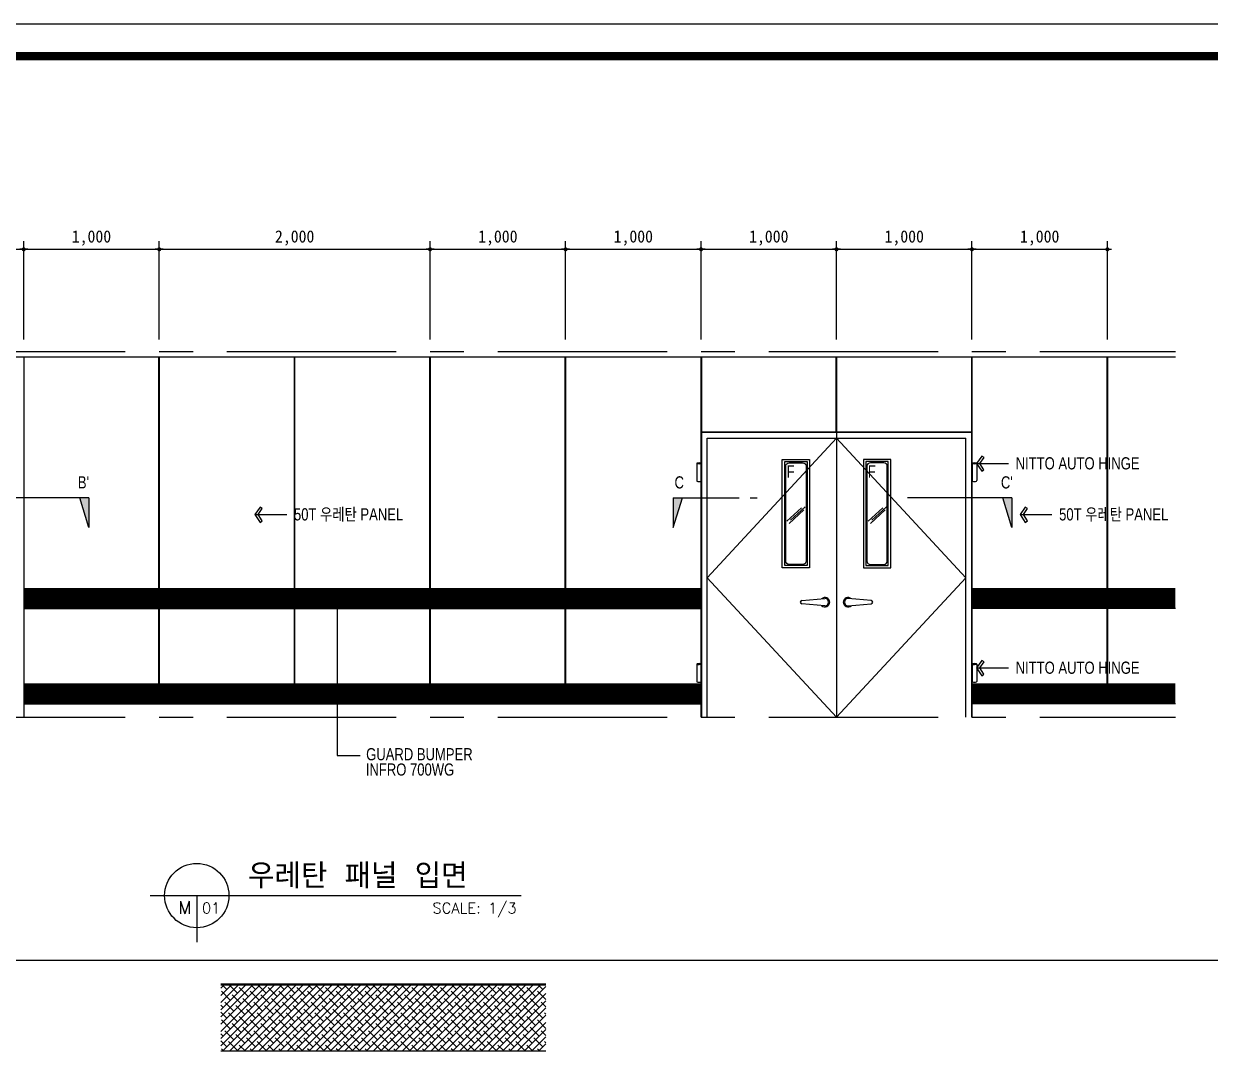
# Model space of a CAD drawing. Header units: millimetres. Extents: x 761574 to 813627, y -447408 to -384263.
# Drawn here: x 811608 to 812484, y -385022 to -384263 of the extents above; entities that cross this region are included whole.
import ezdxf
from ezdxf.enums import TextEntityAlignment as Align

# ---------------------------------------------------------------- set-up
doc = ezdxf.new("R2010")
doc.units = ezdxf.units.MM
doc.header["$LTSCALE"] = 500
doc.header["$PDMODE"] = 2
doc.linetypes.add('CEN', pattern=[62, 60, -1, 0, -1])
doc.linetypes.add('CENTER', pattern=[2, 1.25, -0.25, 0.25, -0.25])
doc.layers.get('Defpoints').update_dxf_attribs({"color": 8})
for name, color, linetype in [('1', 1, 'CENTER'), ('4', 4, 'Continuous'), ('CEN', 1, 'CEN'), ('D', 4, 'Continuous'), ('DIM', 7, 'Continuous'), ('DM', 4, 'Continuous'), ('E', 11, 'Continuous'), ('FIN', 6, 'Continuous'), ('FORM', 7, 'Continuous'), ('SYM-1', 6, 'Continuous'), ('TEXT', 7, 'Continuous'), ('TEXT1', 2, 'Continuous'), ('가이드범퍼', 252, 'Continuous'), ('마감', 8, 'Continuous'), ('크린판넬', 4, 'Continuous')]:
    doc.layers.add(name, color=color, linetype=linetype)
doc.styles.add('GHD', font='simple.shx', dxfattribs={"bigfont": 'whgtxt.shx'})
doc.styles.add('SIM', font='simplex')
doc.styles.add('글씨1', font='stylu.ttf')
doc.styles.add('돋움', font='')
doc.styles.get('돋움').set_extended_font_data('DotumChe')
doc.dimstyles.new('DIM270', dxfattribs={"dimscale": 3, "dimtxt": 3, "dimasz": 1, "dimexe": 2, "dimexo": 3, "dimgap": 1, "dimtad": 1, "dimtoh": 1, "dimdec": 0, "dimzin": 9, "dimdsep": 46, "dimtxsty": '돋움', "dimblk": 'dots', "dimcen": 0, "dimclrt": 3, "dimadec": 0, "dimazin": 0, "dimtm": 1e-09, "dimtfac": 1, "dimtdec": 0, "dimtix": 1, "dimtmove": 2, "dimatfit": 3, "dimldrblk": 'dots', "dimfxl": 0, "dimtolj": 1, "dimtzin": 0, "dimarcsym": 0})

# ---------------------------------------------------------------- blocks, each defined once
blk = doc.blocks.new('form')
at = {"layer": 'FORM', "color": 3}
blk.add_lwpolyline([(0, 562.79), (792.83, 562.79), (792.83, 0), (0, 0)], close=True, dxfattribs=at)
at = {"layer": 'FORM', "color": 2, "const_width": 1.94}
blk.add_lwpolyline([(12.48, 6.47), (12.48, 555.28), (781.78, 555.28), (781.78, 6.47)], close=True, dxfattribs=at)
blk = doc.blocks.new('dots')
blk.add_line((-1, 0), (1, 0))
at = {"const_width": 0.5}
blk.add_lwpolyline([(-0.25, 0, 1), (0.25, 0, 1)], format="xyb", close=True, dxfattribs=at)
blk = doc.blocks.new('*D21')
at = {"layer": 'Defpoints', "color": 0}
for p in [(811607.79, -384429.9), (811507.79, -384505.4), (811607.79, -384505.4)]:
    blk.add_point(p, dxfattribs=at)
at = {"layer": 'DIM', "color": 0, "lineweight": -2}
for p, q in [((811507.79, -384496.4), (811507.79, -384423.9)), ((811607.79, -384496.4), (811607.79, -384423.9)), ((811510.79, -384429.9), (811604.79, -384429.9))]:
    blk.add_line(p, q, dxfattribs=at)
at = {"layer": 'DIM', "color": 0, "lineweight": -2, "xscale": 3, "yscale": 3, "zscale": 3, "rotation": 180}
blk.add_blockref('dots', (811507.79, -384429.9), dxfattribs=at)
at = {"layer": 'DIM', "color": 0, "lineweight": -2, "xscale": 3, "yscale": 3, "zscale": 3}
blk.add_blockref('dots', (811607.79, -384429.9), dxfattribs=at)
at = {"layer": 'DIM', "color": 3, "insert": (811557.79, -384421.55), "char_height": 9, "attachment_point": 5, "style": '돋움'}
blk.add_mtext('\\A1;1,000', dxfattribs=at)
blk = doc.blocks.new('*D22')
at = {"layer": 'Defpoints', "color": 0}
for p in [(811707.79, -384429.9), (811607.79, -384505.4), (811707.79, -384505.4)]:
    blk.add_point(p, dxfattribs=at)
at = {"layer": 'DIM', "color": 0, "lineweight": -2}
for p, q in [((811607.79, -384496.4), (811607.79, -384423.9)), ((811707.79, -384496.4), (811707.79, -384423.9)), ((811610.79, -384429.9), (811704.79, -384429.9))]:
    blk.add_line(p, q, dxfattribs=at)
at = {"layer": 'DIM', "color": 0, "lineweight": -2, "xscale": 3, "yscale": 3, "zscale": 3, "rotation": 180}
blk.add_blockref('dots', (811607.79, -384429.9), dxfattribs=at)
at = {"layer": 'DIM', "color": 0, "lineweight": -2, "xscale": 3, "yscale": 3, "zscale": 3}
blk.add_blockref('dots', (811707.79, -384429.9), dxfattribs=at)
at = {"layer": 'DIM', "color": 3, "insert": (811657.79, -384421.55), "char_height": 9, "attachment_point": 5, "style": '돋움'}
blk.add_mtext('\\A1;1,000', dxfattribs=at)
blk = doc.blocks.new('*D23')
at = {"layer": 'Defpoints', "color": 0}
for p in [(811907.79, -384429.9), (811907.79, -384496.4), (811707.79, -384505.4)]:
    blk.add_point(p, dxfattribs=at)
at = {"layer": 'DIM', "color": 0, "lineweight": -2}
for p, q in [((811707.79, -384496.4), (811707.79, -384423.9)), ((811907.79, -384487.4), (811907.79, -384423.9)), ((811710.79, -384429.9), (811904.79, -384429.9))]:
    blk.add_line(p, q, dxfattribs=at)
at = {"layer": 'DIM', "color": 0, "lineweight": -2, "xscale": 3, "yscale": 3, "zscale": 3, "rotation": 180}
blk.add_blockref('dots', (811707.79, -384429.9), dxfattribs=at)
at = {"layer": 'DIM', "color": 0, "lineweight": -2, "xscale": 3, "yscale": 3, "zscale": 3}
blk.add_blockref('dots', (811907.79, -384429.9), dxfattribs=at)
at = {"layer": 'DIM', "color": 3, "insert": (811807.79, -384421.55), "char_height": 9, "attachment_point": 5, "style": '돋움'}
blk.add_mtext('\\A1;2,000', dxfattribs=at)
blk = doc.blocks.new('*D24')
at = {"layer": 'Defpoints', "color": 0}
for p in [(812007.79, -384429.9), (811907.79, -384505.4), (812007.79, -384505.4)]:
    blk.add_point(p, dxfattribs=at)
at = {"layer": 'DIM', "color": 0, "lineweight": -2}
for p, q in [((811907.79, -384496.4), (811907.79, -384423.9)), ((812007.79, -384496.4), (812007.79, -384423.9)), ((811910.79, -384429.9), (812004.79, -384429.9))]:
    blk.add_line(p, q, dxfattribs=at)
at = {"layer": 'DIM', "color": 0, "lineweight": -2, "xscale": 3, "yscale": 3, "zscale": 3, "rotation": 180}
blk.add_blockref('dots', (811907.79, -384429.9), dxfattribs=at)
at = {"layer": 'DIM', "color": 0, "lineweight": -2, "xscale": 3, "yscale": 3, "zscale": 3}
blk.add_blockref('dots', (812007.79, -384429.9), dxfattribs=at)
at = {"layer": 'DIM', "color": 3, "insert": (811957.79, -384421.55), "char_height": 9, "attachment_point": 5, "style": '돋움'}
blk.add_mtext('\\A1;1,000', dxfattribs=at)
blk = doc.blocks.new('*D25')
at = {"layer": 'Defpoints', "color": 0}
for p in [(812107.79, -384429.9), (812007.79, -384505.4), (812107.79, -384505.4)]:
    blk.add_point(p, dxfattribs=at)
at = {"layer": 'DIM', "color": 0, "lineweight": -2}
for p, q in [((812007.79, -384496.4), (812007.79, -384423.9)), ((812107.79, -384496.4), (812107.79, -384423.9)), ((812010.79, -384429.9), (812104.79, -384429.9))]:
    blk.add_line(p, q, dxfattribs=at)
at = {"layer": 'DIM', "color": 0, "lineweight": -2, "xscale": 3, "yscale": 3, "zscale": 3, "rotation": 180}
blk.add_blockref('dots', (812007.79, -384429.9), dxfattribs=at)
at = {"layer": 'DIM', "color": 0, "lineweight": -2, "xscale": 3, "yscale": 3, "zscale": 3}
blk.add_blockref('dots', (812107.79, -384429.9), dxfattribs=at)
at = {"layer": 'DIM', "color": 3, "insert": (812057.79, -384421.55), "char_height": 9, "attachment_point": 5, "style": '돋움'}
blk.add_mtext('\\A1;1,000', dxfattribs=at)
blk = doc.blocks.new('*D26')
at = {"layer": 'Defpoints', "color": 0}
for p in [(812207.79, -384429.9), (812107.79, -384505.4), (812207.79, -384505.4)]:
    blk.add_point(p, dxfattribs=at)
at = {"layer": 'DIM', "color": 0, "lineweight": -2}
for p, q in [((812107.79, -384496.4), (812107.79, -384423.9)), ((812207.79, -384496.4), (812207.79, -384423.9)), ((812110.79, -384429.9), (812204.79, -384429.9))]:
    blk.add_line(p, q, dxfattribs=at)
at = {"layer": 'DIM', "color": 0, "lineweight": -2, "xscale": 3, "yscale": 3, "zscale": 3, "rotation": 180}
blk.add_blockref('dots', (812107.79, -384429.9), dxfattribs=at)
at = {"layer": 'DIM', "color": 0, "lineweight": -2, "xscale": 3, "yscale": 3, "zscale": 3}
blk.add_blockref('dots', (812207.79, -384429.9), dxfattribs=at)
at = {"layer": 'DIM', "color": 3, "insert": (812157.79, -384421.55), "char_height": 9, "attachment_point": 5, "style": '돋움'}
blk.add_mtext('\\A1;1,000', dxfattribs=at)
blk = doc.blocks.new('*D27')
at = {"layer": 'Defpoints', "color": 0}
for p in [(812307.79, -384429.9), (812207.79, -384505.4), (812307.79, -384505.4)]:
    blk.add_point(p, dxfattribs=at)
at = {"layer": 'DIM', "color": 0, "lineweight": -2}
for p, q in [((812207.79, -384496.4), (812207.79, -384423.9)), ((812307.79, -384496.4), (812307.79, -384423.9)), ((812210.79, -384429.9), (812304.79, -384429.9))]:
    blk.add_line(p, q, dxfattribs=at)
at = {"layer": 'DIM', "color": 0, "lineweight": -2, "xscale": 3, "yscale": 3, "zscale": 3, "rotation": 180}
blk.add_blockref('dots', (812207.79, -384429.9), dxfattribs=at)
at = {"layer": 'DIM', "color": 0, "lineweight": -2, "xscale": 3, "yscale": 3, "zscale": 3}
blk.add_blockref('dots', (812307.79, -384429.9), dxfattribs=at)
at = {"layer": 'DIM', "color": 3, "insert": (812257.79, -384421.55), "char_height": 9, "attachment_point": 5, "style": '돋움'}
blk.add_mtext('\\A1;1,000', dxfattribs=at)
blk = doc.blocks.new('*D28')
at = {"layer": 'Defpoints', "color": 0}
for p in [(812407.79, -384429.9), (812307.79, -384505.4), (812407.79, -384505.4)]:
    blk.add_point(p, dxfattribs=at)
at = {"layer": 'DIM', "color": 0, "lineweight": -2}
for p, q in [((812307.79, -384496.4), (812307.79, -384423.9)), ((812407.79, -384496.4), (812407.79, -384423.9)), ((812310.79, -384429.9), (812404.79, -384429.9))]:
    blk.add_line(p, q, dxfattribs=at)
at = {"layer": 'DIM', "color": 0, "lineweight": -2, "xscale": 3, "yscale": 3, "zscale": 3, "rotation": 180}
blk.add_blockref('dots', (812307.79, -384429.9), dxfattribs=at)
at = {"layer": 'DIM', "color": 0, "lineweight": -2, "xscale": 3, "yscale": 3, "zscale": 3}
blk.add_blockref('dots', (812407.79, -384429.9), dxfattribs=at)
at = {"layer": 'DIM', "color": 3, "insert": (812357.79, -384421.55), "char_height": 9, "attachment_point": 5, "style": '돋움'}
blk.add_mtext('\\A1;1,000', dxfattribs=at)

msp = doc.modelspace()

# ---------------------------------------------------------------- hatches: boundary and pattern name
at = {"layer": 'DM'}
h = msp.add_hatch(dxfattribs=at)
h.set_pattern_fill('ANSI38', color=33, scale=30, style=0)
h.set_pattern_definition([(45, (787921.962, -360223.159), (-2.65165043, 2.65165043), []), (135, (787921.962, -360223.159), (-7.9549513, 2.65165043), [9.375, -5.625])])
h.paths.add_polyline_path([(811753.23, -384972.85), (811753.23, -385021.65), (811993.23, -385021.65), (811993.23, -384972.85)])

# ---------------------------------------------------------------- linework, layer by layer
for p, q in [((811357.79, -384509.2), (812457.99, -384509.2)), ((812182.2, -384689.26), (812199.27, -384687.72)), ((812233.37, -384689.26), (812216.3, -384687.72)), ((811607.99, -384694.97), (812107.99, -384694.97)), ((812199.27, -384693.08), (812182.2, -384691.53)), ((812216.3, -384693.08), (812233.37, -384691.53)), ((812457.99, -384694.97), (812307.99, -384694.97)), ((811607.99, -384765.4), (812107.99, -384765.4)), ((812457.99, -384765.4), (812307.99, -384765.4)), ((811753.23, -384972.25), (811993.23, -384972.25)), ((811753.23, -384972.85), (811993.23, -384972.85)), ((811753.23, -385021.65), (811993.23, -385021.65))]:
    msp.add_line(p, q)
at = {"color": 0}
msp.add_line((811131.91, -384954.77), (813340.53, -384954.77), dxfattribs=at)
for centre, radius, start, end in [((812182.2, -384690.4), 1.13, 90, 270), ((812199.27, -384690.4), 3.5, 224.48767, 135.51233), ((812199.27, -384690.4), 2.68, 270, 90), ((812216.3, -384690.4), 3.5, 44.48767, 315.51233), ((812216.3, -384690.4), 2.68, 90, 270), ((812233.37, -384690.4), 1.13, 270, 90)]:
    msp.add_arc(centre, radius, start, end)
at = {"layer": '1', "color": 2, "ltscale": 0.2}
for p, q in [((811357.79, -384505.4), (812457.99, -384505.4)), ((811357.79, -384775.4), (812457.99, -384775.4))]:
    msp.add_line(p, q, dxfattribs=at)
at = {"layer": '4'}
for points in [[(812167.79, -384665), (812167.79, -384585), (812187.79, -384585), (812187.79, -384665)], [(812247.79, -384665), (812247.79, -384585), (812227.79, -384585), (812227.79, -384665)]]:
    msp.add_lwpolyline(points, close=True, dxfattribs=at)
at = {"layer": 'CEN'}
for p, q in [((812173.74, -384629.93), (812184.63, -384619.93)), ((812233.76, -384629.93), (812244.65, -384619.93)), ((812171.03, -384630.71), (812181.92, -384620.71)), ((812172.88, -384632.22), (812183.77, -384622.22)), ((812231.05, -384630.71), (812241.94, -384620.71)), ((812232.9, -384632.22), (812243.79, -384622.22))]:
    msp.add_line(p, q, dxfattribs=at)
at = {"layer": 'D', "color": 1, "linetype": 'CENTER'}
for p, q in [((812207.79, -384569.3), (812112.29, -384672.35)), ((812303.29, -384672.35), (812207.79, -384569.3)), ((812112.29, -384672.35), (812207.79, -384775.4)), ((812207.79, -384775.4), (812303.29, -384672.35))]:
    msp.add_line(p, q, dxfattribs=at)
at = {"layer": 'E'}
for p, q in [((811607.99, -384775.4), (811607.99, -384509.2)), ((811707.59, -384765.4), (811707.59, -384509.2)), ((811707.99, -384765.4), (811707.99, -384509.2)), ((811807.59, -384765.4), (811807.59, -384509.2)), ((811807.99, -384765.4), (811807.99, -384509.2)), ((811907.59, -384765.4), (811907.59, -384509.2)), ((811907.99, -384765.4), (811907.99, -384509.2)), ((812007.59, -384765.4), (812007.59, -384509.2)), ((812007.99, -384765.4), (812007.99, -384509.2)), ((812107.99, -384775.4), (812107.99, -384509.2)), ((812108.39, -384775.4), (812108.39, -384509.2)), ((812207.59, -384564.6), (812207.59, -384509.2)), ((812207.99, -384564.6), (812207.99, -384509.2)), ((812307.59, -384775.4), (812307.59, -384509.2)), ((812307.99, -384775.4), (812307.99, -384509.2)), ((812407.59, -384765.4), (812407.59, -384509.2)), ((812407.99, -384765.4), (812407.99, -384509.2)), ((812107.99, -384564.6), (812207.59, -384564.6)), ((812107.99, -384565), (812307.59, -384565)), ((812207.79, -384565), (812207.79, -384775.4)), ((812207.99, -384564.6), (812307.59, -384564.6)), ((812112.29, -384775.4), (812112.29, -384569.3)), ((812112.29, -384569.3), (812303.29, -384569.3)), ((812303.29, -384775.4), (812303.29, -384569.3))]:
    msp.add_line(p, q, dxfattribs=at)
at = {"layer": 'FIN'}
for points in [[(812185.29, -384590), (812185.29, -384660, -0.414214), (812182.79, -384662.5), (812172.79, -384662.5, -0.414214), (812170.29, -384660), (812170.29, -384590, -0.414214), (812172.79, -384587.5), (812182.79, -384587.5, -0.414214)], [(812230.29, -384590), (812230.29, -384660, 0.414214), (812232.79, -384662.5), (812242.79, -384662.5, 0.414214), (812245.29, -384660), (812245.29, -384590, 0.414214), (812242.79, -384587.5), (812232.79, -384587.5, 0.414214)]]:
    msp.add_lwpolyline(points, format="xyb", close=True, dxfattribs=at)
at = {"layer": 'FORM', "color": 3}
for p, q in [((811701.23, -384907), (811974.96, -384907)), ((811735.55, -384907), (811735.55, -384941.32))]:
    msp.add_line(p, q, dxfattribs=at)
msp.add_circle((811735.55, -384907), 23.76, dxfattribs=at)
at = {"layer": 'SYM-1', "linetype": 'ByBlock'}
for p, q in [((811655.9, -384613.37), (811578.87, -384613.37)), ((811655.9, -384635.35), (811649.12, -384613.37)), ((811655.9, -384613.37), (811655.9, -384635.35)), ((812087.26, -384613.37), (812135.84, -384613.37)), ((812087.26, -384635.35), (812094.04, -384613.37)), ((812087.26, -384613.37), (812087.26, -384635.35)), ((812144.15, -384613.37), (812149.27, -384613.37)), ((812337.33, -384613.37), (812260.3, -384613.37)), ((812337.33, -384635.35), (812330.55, -384613.37)), ((812337.33, -384613.37), (812337.33, -384635.35))]:
    msp.add_line(p, q, dxfattribs=at)
for points in [[(811655.9, -384635.35), (811649.12, -384613.37), (811655.9, -384613.37)], [(812087.26, -384635.35), (812094.04, -384613.37), (812087.26, -384613.37)], [(812337.33, -384635.35), (812330.55, -384613.37), (812337.33, -384613.37)]]:
    msp.add_solid(points, dxfattribs=at)
at = {"layer": 'TEXT', "color": 7}
for points in [[(812316.67, -384592.7), (812313.66, -384588.08), (812316.68, -384583.63), (812315.02, -384582.51), (812311.25, -384588.05), (812314.99, -384593.79)], [(811783.9, -384630.38), (811780.89, -384625.75), (811783.91, -384621.31), (811782.26, -384620.18), (811778.49, -384625.73), (811782.23, -384631.47)], [(812348.73, -384630.38), (812345.72, -384625.75), (812348.74, -384621.31), (812347.09, -384620.18), (812343.32, -384625.73), (812347.06, -384631.47)], [(811843.74, -384693.62), (811839.12, -384690.6), (811834.67, -384693.63), (811833.55, -384691.97), (811839.09, -384688.2), (811844.83, -384691.94)], [(812316.67, -384743.58), (812313.66, -384738.96), (812316.68, -384734.52), (812315.02, -384733.39), (812311.25, -384738.93), (812314.99, -384744.67)], [(811843.74, -384763.64), (811839.12, -384760.63), (811834.67, -384763.65), (811833.55, -384762), (811839.09, -384758.23), (811844.83, -384761.97)]]:
    msp.add_lwpolyline(points, close=True, dxfattribs=at)
for points in [[(812311.25, -384588.05), (812334.71, -384588.05), (812334.71, -384588.05)], [(811778.49, -384625.73), (811801.94, -384625.73), (811801.94, -384625.73)], [(812343.32, -384625.73), (812366.77, -384625.73), (812366.77, -384625.73)], [(811839.09, -384687.14), (811839.09, -384803.63), (811856.14, -384803.63)], [(812311.25, -384738.93), (812334.71, -384738.93), (812334.71, -384738.93)]]:
    msp.add_lwpolyline(points, dxfattribs=at)
at = {"layer": '가이드범퍼', "color": 254, "const_width": 15}
for points in [[(811607.99, -384687.47), (812107.99, -384687.47)], [(812307.99, -384687.47), (812457.99, -384687.47)], [(811607.99, -384757.9), (812107.99, -384757.9)], [(812307.99, -384757.9), (812457.99, -384757.9)]]:
    msp.add_lwpolyline(points, dxfattribs=at)
at = {"layer": '마감'}
for points in [[(812186.05, -384663.38), (812169.53, -384663.38), (812169.53, -384586.62), (812186.05, -384586.62)], [(812229.53, -384663.38), (812246.05, -384663.38), (812246.05, -384586.62), (812229.53, -384586.62)]]:
    msp.add_lwpolyline(points, close=True, dxfattribs=at)
at = {"layer": '크린판넬', "linetype": 'Continuous'}
for p, q in [((812104.59, -384587.85), (812104.59, -384600.71)), ((812107.99, -384587.83), (812107.99, -384600.69)), ((812307.99, -384587.85), (812307.99, -384600.71)), ((812311.38, -384587.83), (812311.38, -384600.69)), ((812104.59, -384736.13), (812104.59, -384749)), ((812107.99, -384736.12), (812107.99, -384748.98)), ((812307.99, -384736.13), (812307.99, -384749)), ((812311.38, -384736.12), (812311.38, -384748.98))]:
    msp.add_line(p, q, dxfattribs=at)
for centre in [(812106.29, -384587.84), (812309.68, -384587.84), (812106.29, -384736.12), (812309.68, -384736.12)]:
    msp.add_ellipse(centre, major_axis=(-1.7, -0.01), ratio=0.344931, dxfattribs=at)
for centre in [(812106.29, -384600.69), (812309.68, -384600.69), (812106.29, -384748.98), (812309.68, -384748.98)]:
    msp.add_ellipse(centre, major_axis=(1.7, 0), ratio=0.34937, start_param=3.113461, end_param=6.283938, dxfattribs=at)

# ---------------------------------------------------------------- block references
at = {"xscale": 3.197999992750242, "yscale": 3.197999992750242, "zscale": 3.197999992750242}
msp.add_blockref('form', (811092, -386063.16), dxfattribs=at)

# ---------------------------------------------------------------- texts
at = {"layer": 'FORM', "color": 4, "style": 'GHD'}
for s, height, p in [('우레탄 패널 입면', 18.48, (811773.29, -384901.72)), ('M', 9.24, (811721.91, -384920.45)), ('01', 7.92, (811739.36, -384920.16))]:
    msp.add_text(s, height=height, dxfattribs=at).set_placement(p)
at = {"layer": 'FORM', "color": 2, "style": 'SIM'}
msp.add_text('SCALE: 1/3', height=7.92, dxfattribs=at).set_placement((811971.67, -384912.28), align=Align.TOP_RIGHT)
at = {"layer": 'TEXT1', "color": 7, "linetype": 'ByBlock', "style": '글씨1', "width": 0.8}
for s, p in [('NITTO AUTO HINGE', (812340.05, -384592.39)), ('F', (812170.99, -384598.37)), ('F', (812230.89, -384598.37)), ("B'", (811647.73, -384606.47)), ('C', (812088.22, -384606.47)), ("C'", (812329.16, -384606.47)), ('50T 우레탄 PANEL', (811807.29, -384630.07)), ('50T 우레탄 PANEL', (812372.12, -384630.07)), ('NITTO AUTO HINGE', (812340.05, -384743.27)), ('GUARD BUMPER', (811860.57, -384807.15))]:
    msp.add_text(s, height=9, dxfattribs=at).set_placement(p)
msp.add_text('INFRO 700WG', height=9, dxfattribs=at).set_placement((811860.32, -384809.44), align=Align.TOP_LEFT)

# ---------------------------------------------------------------- dimensions: what is measured, and where the dimension line sits
at = {"layer": 'DIM'}
for base, p1, p2, text, picture, middle in [((811607.79, -384429.9), (811507.79, -384505.4), (811607.79, -384505.4), '1,000', '*D21', (811557.79, -384421.55)), ((811707.79, -384429.9), (811607.79, -384505.4), (811707.79, -384505.4), '1,000', '*D22', (811657.79, -384421.55)), ((811907.79, -384429.9), (811707.79, -384505.4), (811907.79, -384496.4), '2,000', '*D23', (811807.79, -384421.55)), ((812007.79, -384429.9), (811907.79, -384505.4), (812007.79, -384505.4), '1,000', '*D24', (811957.79, -384421.55)), ((812107.79, -384429.9), (812007.79, -384505.4), (812107.79, -384505.4), '1,000', '*D25', (812057.79, -384421.55)), ((812207.79, -384429.9), (812107.79, -384505.4), (812207.79, -384505.4), '1,000', '*D26', (812157.79, -384421.55)), ((812307.79, -384429.9), (812207.79, -384505.4), (812307.79, -384505.4), '1,000', '*D27', (812257.79, -384421.55)), ((812407.79, -384429.9), (812307.79, -384505.4), (812407.79, -384505.4), '1,000', '*D28', (812357.79, -384421.55))]:
    dim = msp.add_linear_dim(base=base, p1=p1, p2=p2, text=text, dimstyle='DIM270', dxfattribs=at)
    dim.commit()
    dim.dimension.update_dxf_attribs({"geometry": picture, "text_midpoint": middle})

doc.saveas('drawing.dxf')
